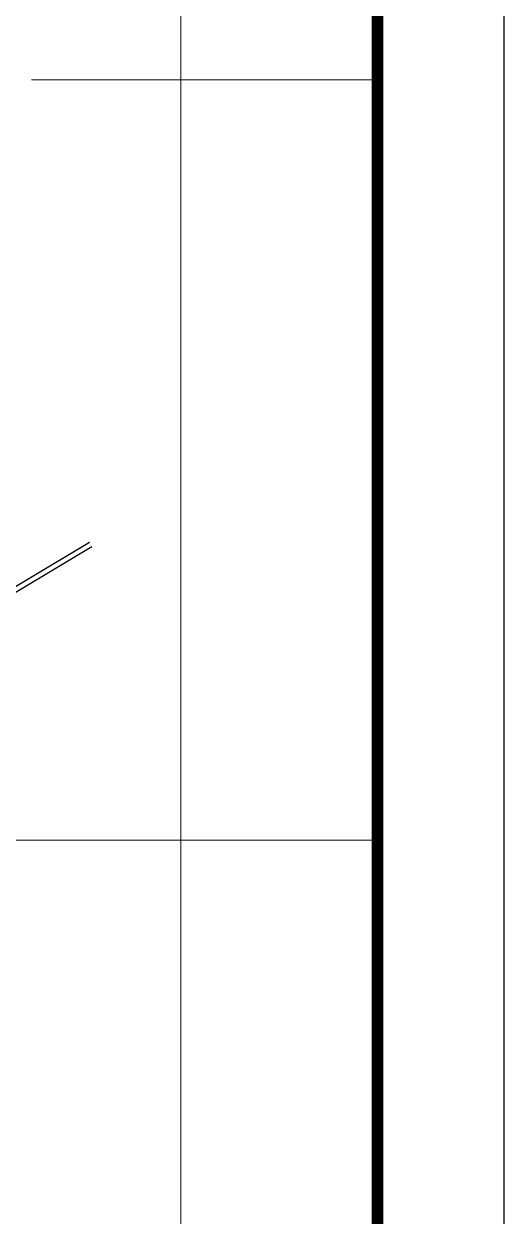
# Model space of a CAD drawing. Header units: millimetres. Extents: x 732555 to 734655, y 7802962 to 7805932.
# Drawn here: x 734276 to 734655, y 7803903 to 7804844 of the extents above; entities that cross this region are included whole.
import ezdxf

# ---------------------------------------------------------------- set-up
doc = ezdxf.new("R2010")
doc.units = ezdxf.units.MM
doc.linetypes.add('LIN0', pattern=[0])
doc.layers.add('CORREGO', color=5, linetype='Continuous')
doc.layers.add('MARGEM', color=5, linetype='Continuous')
doc.layers.add('MALHA', color=8, linetype='Continuous', lineweight=9)

msp = doc.modelspace()

# ---------------------------------------------------------------- linework, layer by layer
at = {"layer": 'CORREGO', "elevation": 504.69}
for points in [[(733316.31, 7803985.47), (733379.78, 7803990.51), (733504.74, 7804072.64), (733541.19, 7804123.42), (733595.61, 7804159.12), (733601.92, 7804188.14), (733661.71, 7804181.3), (733681.36, 7804205.84), (733755.44, 7804201.65), (733818.25, 7804211.75), (733883.15, 7804225.56), (733942.09, 7804233.67), (734082.37, 7804282.42), (734110.69, 7804306.12), (734156.11, 7804349.81), (734227.8, 7804375.4), (734327.83, 7804435.3)], [(733318.06, 7803981.6), (733381.12, 7803986.6), (733507.55, 7804069.7), (733544, 7804120.48), (733599.18, 7804156.67), (733605.06, 7804183.75), (733663.45, 7804177.07), (733683.19, 7804201.73), (733755.65, 7804197.63), (733818.72, 7804207.77), (733883.84, 7804221.62), (733943.3, 7804229.86), (734084.37, 7804278.88), (734113.36, 7804303.15), (734158.26, 7804346.33), (734229.52, 7804371.76), (734329.88, 7804431.87)]]:
    msp.add_lwpolyline(points, dxfattribs=at)
at = {"layer": 'MALHA', "linetype": 'Continuous'}
for p, q in [((734400, 7803296.76), (734400, 7805255.1)), ((734282.24, 7804800), (734555.29, 7804800)), ((733853.34, 7804200), (734555.29, 7804200))]:
    msp.add_line(p, q, dxfattribs=at)
at = {"layer": 'MARGEM', "color": 174, "linetype": 'LIN0', "flags": 128}
msp.add_lwpolyline([(734655.29, 7802962.37), (734655.29, 7805932.37), (732555.29, 7805932.37), (732555.29, 7802962.37)], close=True, dxfattribs=at)
at = {"layer": 'MARGEM', "color": 174, "linetype": 'LIN0', "const_width": 9.09, "flags": 128}
msp.add_lwpolyline([(734555.29, 7803296.76), (734555.29, 7805832.37), (732655.29, 7805832.37), (732655.29, 7803296.76)], close=True, dxfattribs=at)

doc.saveas('drawing.dxf')
